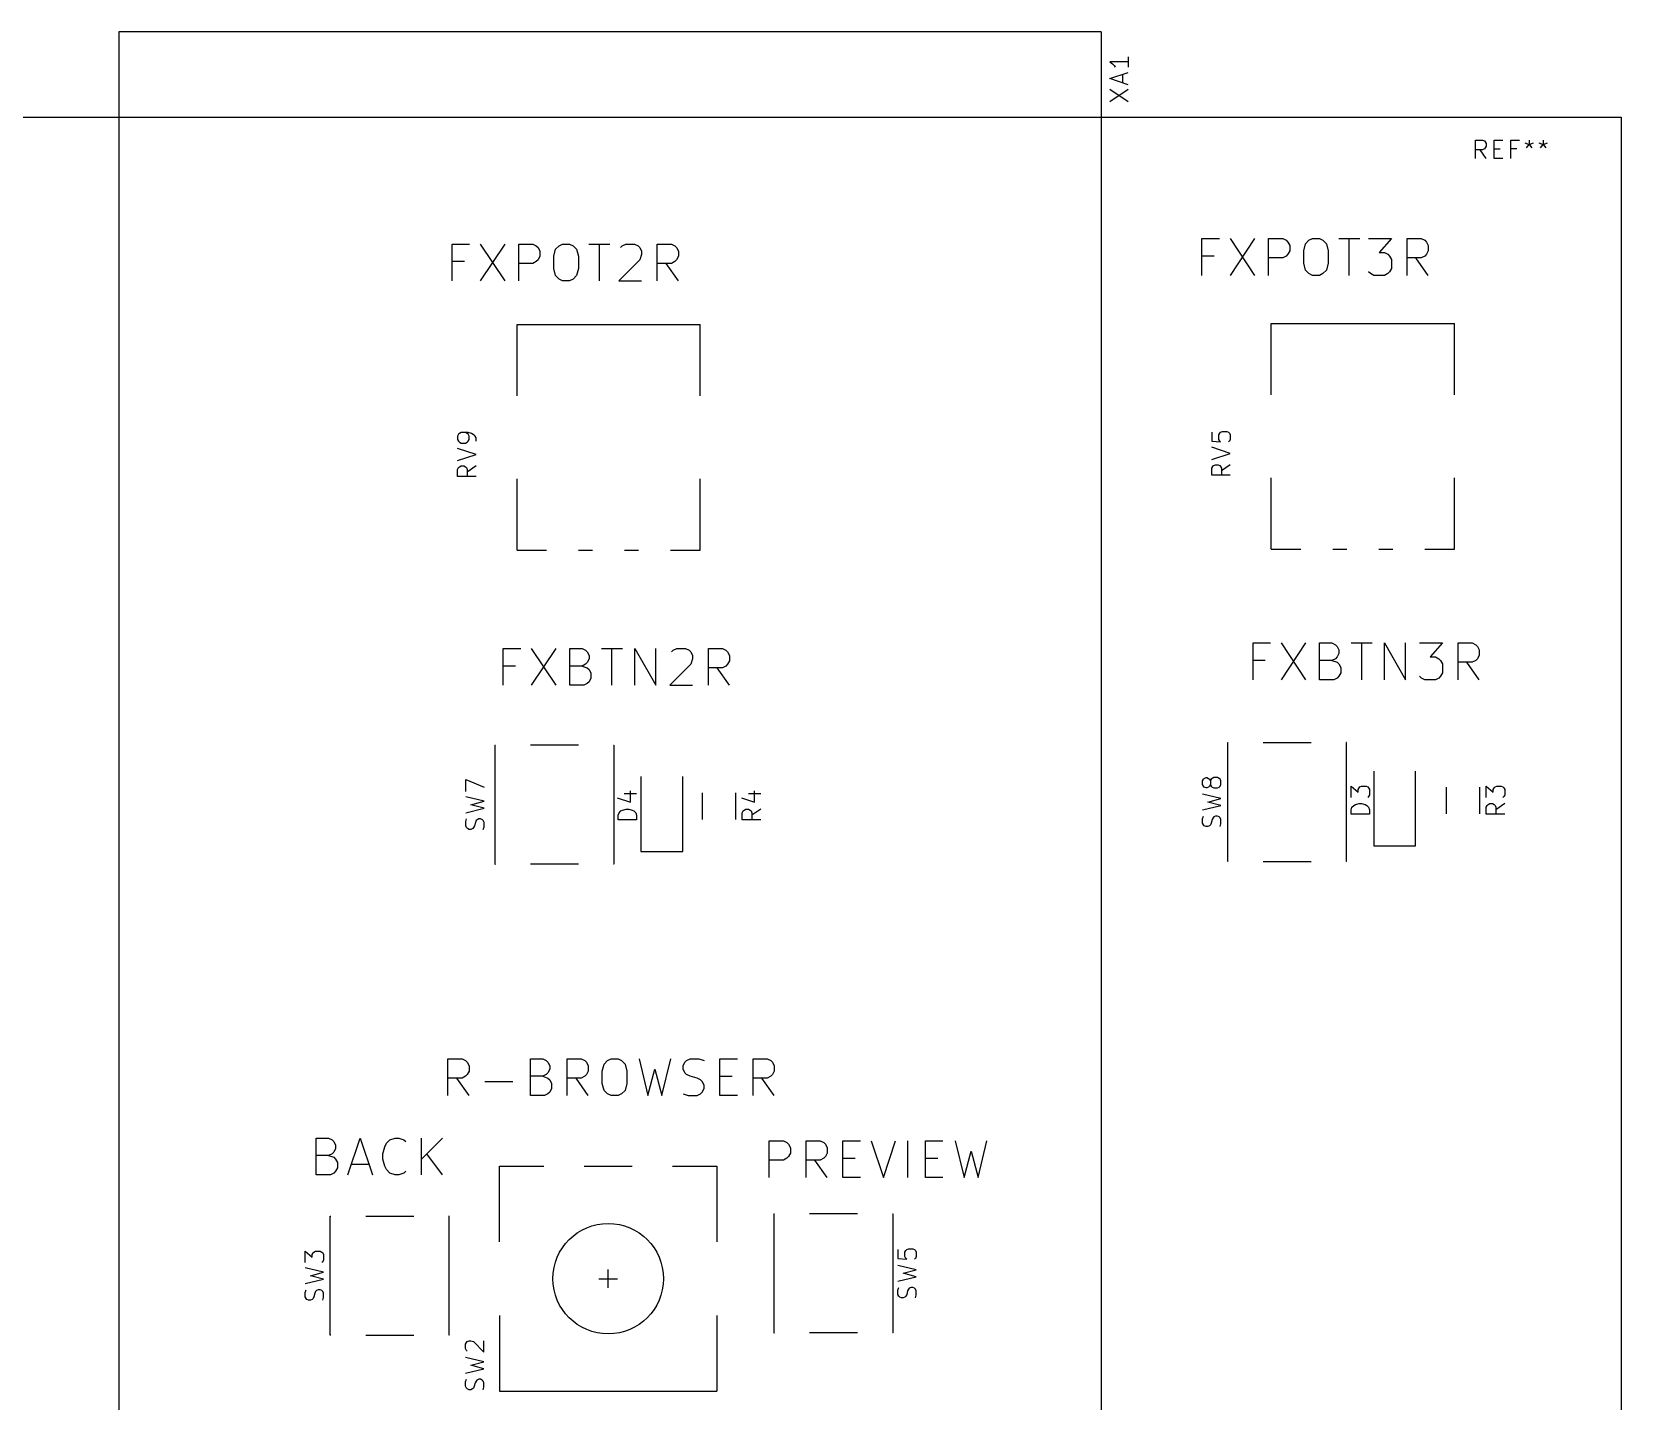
# Model space of a CAD drawing. Extents: x 119 to 479, y -311 to -46.
# Drawn here: x 392.7 to 479, y -120.7 to -46.4 of the extents above; entities that cross this region are included whole.
import ezdxf

# ---------------------------------------------------------------- set-up
doc = ezdxf.new("R2010")
doc.units = 0
doc.layers.add('BLACK', color=7, linetype='CONTINUOUS')

msp = doc.modelspace()

# ---------------------------------------------------------------- linework, layer by layer
at = {"layer": 'BLACK', "linetype": 'CONTINUOUS'}
for p, q in [((450.757, -46.375), (397.417, -46.375)), ((397.417, -46.375), (397.417, -145.435)), ((450.757, -46.375), (450.757, -143.911)), ((452.226, -48.0102), (451.226, -48.0102)), ((451.226, -48.0102), (451.369, -48.1055)), ((451.369, -48.1055), (451.464, -48.2007)), ((451.464, -48.2007), (451.512, -48.296)), ((452.226, -47.7245), (452.226, -48.296)), ((451.226, -48.915), (452.226, -48.5817)), ((452.226, -49.2483), (451.226, -48.915)), ((451.94, -49.1531), (451.94, -48.6769)), ((451.226, -50.1531), (452.226, -49.4864)), ((451.226, -49.4864), (452.226, -50.1531)), ((119, -51), (479, -51)), ((479, -51), (479, -311)), ((471.095, -53.2524), (471.095, -52.2524)), ((471.095, -52.2524), (471.476, -52.2524)), ((471.476, -52.2524), (471.571, -52.3)), ((471.571, -52.3), (471.619, -52.3476)), ((471.619, -52.3476), (471.667, -52.4429)), ((471.667, -52.5857), (471.619, -52.681)), ((471.667, -52.4429), (471.667, -52.5857)), ((472.095, -53.2524), (472.095, -52.2524)), ((472.095, -52.2524), (472.571, -52.2524)), ((473, -53.2524), (473, -52.2524)), ((473, -52.2524), (473.476, -52.2524)), ((473.762, -52.3952), (474, -52.4905)), ((473.857, -52.681), (474, -52.4905)), ((474, -52.2524), (474, -52.4905)), ((474, -52.4905), (474.238, -52.3952)), ((474, -52.4905), (474.143, -52.681)), ((474.524, -52.3952), (474.762, -52.4905)), ((474.619, -52.681), (474.762, -52.4905)), ((474.762, -52.2524), (474.762, -52.4905)), ((474.762, -52.4905), (475, -52.3952)), ((474.762, -52.4905), (474.905, -52.681)), ((471.476, -52.7762), (471.095, -52.7762)), ((471.667, -53.2524), (471.333, -52.7762)), ((471.571, -52.7286), (471.476, -52.7762)), ((471.619, -52.681), (471.571, -52.7286)), ((472.095, -52.7286), (472.429, -52.7286)), ((472.571, -53.2524), (472.095, -53.2524)), ((473.333, -52.7286), (473, -52.7286)), ((456.235, -59.5948), (456.235, -57.5948)), ((456.235, -57.5948), (457.187, -57.5948)), ((457.759, -57.5948), (459.092, -59.5948)), ((459.092, -57.5948), (457.759, -59.5948)), ((459.854, -59.5948), (459.854, -57.5948)), ((459.854, -57.5948), (460.616, -57.5948)), ((460.616, -57.5948), (460.806, -57.69)), ((460.806, -57.69), (460.901, -57.7852)), ((460.901, -57.7852), (460.997, -57.9757)), ((461.854, -57.8805), (462.044, -57.69)), ((462.044, -57.69), (462.235, -57.5948)), ((462.235, -57.5948), (462.616, -57.5948)), ((462.616, -57.5948), (462.806, -57.69)), ((462.806, -57.69), (462.997, -57.8805)), ((463.663, -57.5948), (464.806, -57.5948)), ((464.235, -59.5948), (464.235, -57.5948)), ((465.282, -57.5948), (466.52, -57.5948)), ((466.52, -57.5948), (465.854, -58.3567)), ((467.378, -59.5948), (467.378, -57.5948)), ((467.378, -57.5948), (468.14, -57.5948)), ((468.14, -57.5948), (468.33, -57.69)), ((468.33, -57.69), (468.425, -57.7852)), ((468.425, -57.7852), (468.52, -57.9757)), ((415.515, -59.8948), (415.515, -57.8948)), ((415.515, -57.8948), (416.467, -57.8948)), ((417.039, -57.8948), (418.372, -59.8948)), ((418.372, -57.8948), (417.039, -59.8948)), ((419.134, -59.8948), (419.134, -57.8948)), ((419.134, -57.8948), (419.896, -57.8948)), ((419.896, -57.8948), (420.086, -57.99)), ((420.086, -57.99), (420.181, -58.0852)), ((420.181, -58.0852), (420.277, -58.2757)), ((420.277, -58.5614), (420.181, -58.7519)), ((420.277, -58.2757), (420.277, -58.5614)), ((421.039, -58.5614), (421.134, -58.1805)), ((421.039, -59.2281), (421.039, -58.5614)), ((421.134, -58.1805), (421.324, -57.99)), ((421.324, -57.99), (421.515, -57.8948)), ((421.515, -57.8948), (421.896, -57.8948)), ((421.896, -57.8948), (422.086, -57.99)), ((422.086, -57.99), (422.277, -58.1805)), ((422.277, -58.1805), (422.372, -58.5614)), ((422.372, -58.5614), (422.372, -59.2281)), ((422.943, -57.8948), (424.086, -57.8948)), ((423.515, -59.8948), (423.515, -57.8948)), ((424.658, -58.0852), (424.753, -57.99)), ((424.753, -57.99), (424.943, -57.8948)), ((424.943, -57.8948), (425.42, -57.8948)), ((425.42, -57.8948), (425.61, -57.99)), ((425.61, -57.99), (425.705, -58.0852)), ((425.705, -58.0852), (425.8, -58.2757)), ((425.8, -58.4662), (425.705, -58.7519)), ((425.8, -58.2757), (425.8, -58.4662)), ((426.658, -59.8948), (426.658, -57.8948)), ((426.658, -57.8948), (427.42, -57.8948)), ((427.42, -57.8948), (427.61, -57.99)), ((427.61, -57.99), (427.705, -58.0852)), ((427.705, -58.0852), (427.8, -58.2757)), ((427.8, -58.5614), (427.705, -58.7519)), ((427.8, -58.2757), (427.8, -58.5614)), ((456.901, -58.5471), (456.235, -58.5471)), ((460.616, -58.6424), (459.854, -58.6424)), ((460.806, -58.5471), (460.616, -58.6424)), ((460.901, -58.4519), (460.806, -58.5471)), ((460.997, -58.2614), (460.901, -58.4519)), ((460.997, -57.9757), (460.997, -58.2614)), ((461.759, -58.2614), (461.854, -57.8805)), ((461.759, -58.9281), (461.759, -58.2614)), ((462.997, -57.8805), (463.092, -58.2614)), ((463.092, -58.2614), (463.092, -58.9281)), ((465.854, -58.3567), (466.14, -58.3567)), ((466.14, -58.3567), (466.33, -58.4519)), ((466.33, -58.4519), (466.425, -58.5471)), ((466.425, -58.5471), (466.52, -58.7376)), ((468.14, -58.6424), (467.378, -58.6424)), ((468.52, -59.5948), (467.854, -58.6424)), ((468.33, -58.5471), (468.14, -58.6424)), ((468.425, -58.4519), (468.33, -58.5471)), ((468.52, -58.2614), (468.425, -58.4519)), ((468.52, -57.9757), (468.52, -58.2614)), ((416.181, -58.8471), (415.515, -58.8471)), ((419.896, -58.9424), (419.134, -58.9424)), ((420.086, -58.8471), (419.896, -58.9424)), ((420.181, -58.7519), (420.086, -58.8471)), ((421.134, -59.609), (421.039, -59.2281)), ((422.372, -59.2281), (422.277, -59.609)), ((425.705, -58.7519), (424.562, -59.8948)), ((427.42, -58.9424), (426.658, -58.9424)), ((427.8, -59.8948), (427.134, -58.9424)), ((427.61, -58.8471), (427.42, -58.9424)), ((427.705, -58.7519), (427.61, -58.8471)), ((461.854, -59.309), (461.759, -58.9281)), ((462.044, -59.4995), (461.854, -59.309)), ((462.235, -59.5948), (462.044, -59.4995)), ((462.806, -59.4995), (462.616, -59.5948)), ((462.997, -59.309), (462.806, -59.4995)), ((463.092, -58.9281), (462.997, -59.309)), ((465.378, -59.4995), (465.282, -59.4043)), ((465.568, -59.5948), (465.378, -59.4995)), ((466.33, -59.4995), (466.14, -59.5948)), ((466.425, -59.4043), (466.33, -59.4995)), ((466.52, -59.2138), (466.425, -59.4043)), ((466.52, -58.7376), (466.52, -59.2138)), ((421.324, -59.7995), (421.134, -59.609)), ((421.515, -59.8948), (421.324, -59.7995)), ((421.896, -59.8948), (421.515, -59.8948)), ((422.086, -59.7995), (421.896, -59.8948)), ((422.277, -59.609), (422.086, -59.7995)), ((424.562, -59.8948), (425.8, -59.8948)), ((462.616, -59.5948), (462.235, -59.5948)), ((466.14, -59.5948), (465.568, -59.5948)), ((419.04, -66.135), (419.04, -62.27)), ((419.04, -62.27), (428.98, -62.27)), ((428.98, -66.135), (428.98, -62.27)), ((460, -62.21), (469.94, -62.21)), ((460, -66.075), (460, -62.21)), ((469.94, -66.075), (469.94, -62.21)), ((415.908, -68.1733), (415.86, -68.221)), ((416.003, -68.1257), (415.908, -68.1733)), ((416.384, -68.1257), (416.003, -68.1257)), ((416.336, -68.1733), (416.241, -68.1257)), ((416.384, -68.221), (416.336, -68.1733)), ((416.574, -68.1733), (416.384, -68.1257)), ((416.717, -68.2686), (416.574, -68.1733)), ((456.772, -68.1133), (456.772, -68.5895)), ((457.153, -68.2562), (457.201, -68.161)), ((457.201, -68.161), (457.249, -68.1133)), ((457.249, -68.1133), (457.344, -68.0657)), ((457.344, -68.0657), (457.582, -68.0657)), ((457.582, -68.0657), (457.677, -68.1133)), ((457.677, -68.1133), (457.725, -68.161)), ((457.725, -68.161), (457.772, -68.2562)), ((415.86, -68.221), (415.812, -68.3162)), ((415.812, -68.3162), (415.812, -68.5067)), ((415.812, -68.5067), (415.86, -68.6019)), ((416.812, -69.3162), (415.812, -68.9829)), ((415.86, -68.6019), (415.908, -68.6495)), ((415.908, -68.6495), (416.003, -68.6971)), ((416.003, -68.6971), (416.241, -68.6971)), ((416.241, -68.6971), (416.336, -68.6495)), ((416.336, -68.6495), (416.384, -68.6019)), ((416.431, -68.3162), (416.384, -68.221)), ((416.384, -68.6019), (416.431, -68.5067)), ((416.431, -68.5067), (416.431, -68.3162)), ((416.765, -68.3162), (416.717, -68.2686)), ((416.812, -68.4114), (416.765, -68.3162)), ((416.812, -68.6019), (416.812, -68.4114)), ((456.772, -68.5895), (457.249, -68.6371)), ((457.772, -69.2562), (456.772, -68.9229)), ((457.153, -68.4943), (457.153, -68.2562)), ((457.201, -68.5895), (457.153, -68.4943)), ((457.249, -68.6371), (457.201, -68.5895)), ((457.725, -68.5895), (457.677, -68.6371)), ((457.772, -68.4943), (457.725, -68.5895)), ((457.772, -68.2562), (457.772, -68.4943)), ((415.812, -69.6495), (416.812, -69.3162)), ((456.772, -69.5895), (457.772, -69.2562)), ((456.868, -69.9229), (456.963, -69.8752)), ((456.963, -69.8752), (457.106, -69.8752)), ((457.106, -69.8752), (457.201, -69.9229)), ((457.772, -69.8752), (457.296, -70.2086)), ((415.812, -70.1257), (415.86, -70.0305)), ((415.812, -70.5067), (415.812, -70.1257)), ((416.812, -70.5067), (415.812, -70.5067)), ((415.86, -70.0305), (415.908, -69.9829)), ((415.908, -69.9829), (416.003, -69.9352)), ((416.003, -69.9352), (416.146, -69.9352)), ((416.146, -69.9352), (416.241, -69.9829)), ((416.241, -69.9829), (416.289, -70.0305)), ((416.289, -70.0305), (416.336, -70.1257)), ((416.812, -69.9352), (416.336, -70.2686)), ((416.336, -70.1257), (416.336, -70.5067)), ((419.04, -74.51), (419.04, -70.645)), ((428.98, -74.51), (428.98, -70.645)), ((456.772, -70.0657), (456.82, -69.9705)), ((456.772, -70.4467), (456.772, -70.0657)), ((457.772, -70.4467), (456.772, -70.4467)), ((456.82, -69.9705), (456.868, -69.9229)), ((457.201, -69.9229), (457.249, -69.9705)), ((457.249, -69.9705), (457.296, -70.0657)), ((457.296, -70.0657), (457.296, -70.4467)), ((460, -74.45), (460, -70.585)), ((469.94, -74.45), (469.94, -70.585)), ((419.04, -74.51), (420.639, -74.51)), ((422.381, -74.51), (423.14, -74.51)), ((424.881, -74.51), (425.64, -74.51)), ((427.38, -74.51), (428.98, -74.51)), ((460, -74.45), (461.599, -74.45)), ((463.341, -74.45), (464.1, -74.45)), ((465.841, -74.45), (466.6, -74.45)), ((468.34, -74.45), (469.94, -74.45)), ((418.285, -81.8448), (418.285, -79.8448)), ((418.285, -79.8448), (419.237, -79.8448)), ((419.809, -79.8448), (421.142, -81.8448)), ((421.142, -79.8448), (419.809, -81.8448)), ((421.904, -81.8448), (421.904, -79.8448)), ((421.904, -79.8448), (422.57, -79.8448)), ((422.57, -79.8448), (422.761, -79.94)), ((422.761, -79.94), (422.856, -80.0352)), ((422.856, -80.0352), (422.951, -80.2257)), ((422.951, -80.2257), (422.951, -80.4162)), ((423.618, -79.8448), (424.761, -79.8448)), ((424.19, -81.8448), (424.19, -79.8448)), ((425.428, -81.8448), (425.428, -79.8448)), ((425.428, -79.8448), (426.57, -81.8448)), ((426.57, -81.8448), (426.57, -79.8448)), ((427.428, -80.0352), (427.523, -79.94)), ((427.523, -79.94), (427.713, -79.8448)), ((427.713, -79.8448), (428.19, -79.8448)), ((428.19, -79.8448), (428.38, -79.94)), ((428.38, -79.94), (428.475, -80.0352)), ((428.475, -80.0352), (428.57, -80.2257)), ((428.57, -80.2257), (428.57, -80.4162)), ((429.428, -81.8448), (429.428, -79.8448)), ((429.428, -79.8448), (430.19, -79.8448)), ((430.19, -79.8448), (430.38, -79.94)), ((430.38, -79.94), (430.475, -80.0352)), ((430.475, -80.0352), (430.57, -80.2257)), ((430.57, -80.2257), (430.57, -80.5114)), ((459.005, -81.5448), (459.005, -79.5448)), ((459.005, -79.5448), (459.957, -79.5448)), ((460.529, -79.5448), (461.862, -81.5448)), ((461.862, -79.5448), (460.529, -81.5448)), ((462.624, -81.5448), (462.624, -79.5448)), ((462.624, -79.5448), (463.29, -79.5448)), ((463.29, -79.5448), (463.481, -79.64)), ((463.481, -79.64), (463.576, -79.7352)), ((463.576, -79.7352), (463.671, -79.9257)), ((463.671, -80.1162), (463.576, -80.3067)), ((463.671, -79.9257), (463.671, -80.1162)), ((464.338, -79.5448), (465.481, -79.5448)), ((464.91, -81.5448), (464.91, -79.5448)), ((466.148, -81.5448), (466.148, -79.5448)), ((466.148, -79.5448), (467.29, -81.5448)), ((467.29, -81.5448), (467.29, -79.5448)), ((468.052, -79.5448), (469.29, -79.5448)), ((469.29, -79.5448), (468.624, -80.3067)), ((470.148, -81.5448), (470.148, -79.5448)), ((470.148, -79.5448), (470.91, -79.5448)), ((470.91, -79.5448), (471.1, -79.64)), ((471.1, -79.64), (471.195, -79.7352)), ((471.195, -79.7352), (471.29, -79.9257)), ((471.29, -80.2114), (471.195, -80.4019)), ((471.29, -79.9257), (471.29, -80.2114)), ((418.951, -80.7971), (418.285, -80.7971)), ((422.57, -80.7971), (421.904, -80.7971)), ((422.761, -80.7019), (422.57, -80.7971)), ((422.57, -80.7971), (422.856, -80.8924)), ((422.856, -80.6067), (422.761, -80.7019)), ((422.951, -80.4162), (422.856, -80.6067)), ((422.856, -80.8924), (422.951, -80.9876)), ((422.951, -80.9876), (423.047, -81.1781)), ((428.475, -80.7019), (427.332, -81.8448)), ((428.57, -80.4162), (428.475, -80.7019)), ((430.19, -80.8924), (429.428, -80.8924)), ((430.57, -81.8448), (429.904, -80.8924)), ((430.38, -80.7971), (430.19, -80.8924)), ((430.475, -80.7019), (430.38, -80.7971)), ((430.57, -80.5114), (430.475, -80.7019)), ((459.671, -80.4971), (459.005, -80.4971)), ((463.29, -80.4971), (462.624, -80.4971)), ((463.481, -80.4019), (463.29, -80.4971)), ((463.29, -80.4971), (463.576, -80.5924)), ((463.576, -80.3067), (463.481, -80.4019)), ((463.576, -80.5924), (463.671, -80.6876)), ((463.671, -80.6876), (463.767, -80.8781)), ((463.767, -80.8781), (463.767, -81.1638)), ((468.624, -80.3067), (468.91, -80.3067)), ((468.91, -80.3067), (469.1, -80.4019)), ((469.1, -80.4019), (469.195, -80.4971)), ((469.195, -80.4971), (469.29, -80.6876)), ((469.29, -80.6876), (469.29, -81.1638)), ((470.91, -80.5924), (470.148, -80.5924)), ((471.29, -81.5448), (470.624, -80.5924)), ((471.1, -80.4971), (470.91, -80.5924)), ((471.195, -80.4019), (471.1, -80.4971)), ((422.666, -81.8448), (421.904, -81.8448)), ((422.856, -81.7495), (422.666, -81.8448)), ((422.951, -81.6543), (422.856, -81.7495)), ((423.047, -81.4638), (422.951, -81.6543)), ((423.047, -81.1781), (423.047, -81.4638)), ((427.332, -81.8448), (428.57, -81.8448)), ((463.386, -81.5448), (462.624, -81.5448)), ((463.576, -81.4495), (463.386, -81.5448)), ((463.671, -81.3543), (463.576, -81.4495)), ((463.767, -81.1638), (463.671, -81.3543)), ((468.148, -81.4495), (468.052, -81.3543)), ((468.338, -81.5448), (468.148, -81.4495)), ((468.91, -81.5448), (468.338, -81.5448)), ((469.1, -81.4495), (468.91, -81.5448)), ((469.195, -81.3543), (469.1, -81.4495)), ((469.29, -81.1638), (469.195, -81.3543)), ((417.84, -85.1), (417.84, -91.56)), ((417.84, -85.1), (417.87, -85.1)), ((422.37, -85.1), (419.77, -85.1)), ((424.27, -85.1), (424.3, -85.1)), ((424.3, -85.1), (424.3, -91.56)), ((457.63, -84.95), (457.66, -84.95)), ((457.63, -91.41), (457.63, -84.95)), ((459.56, -84.95), (462.16, -84.95)), ((464.09, -84.95), (464.06, -84.95)), ((464.09, -91.41), (464.09, -84.95)), ((416.252, -87.6157), (416.252, -86.949)), ((416.252, -86.949), (417.252, -87.3776)), ((425.765, -86.8), (425.765, -90.86)), ((428.035, -90.86), (428.035, -86.8)), ((456.262, -87.0371), (456.31, -86.9419)), ((456.262, -87.2276), (456.262, -87.0371)), ((456.31, -86.9419), (456.358, -86.8943)), ((456.358, -86.8943), (456.453, -86.8467)), ((456.453, -86.8467), (456.5, -86.8467)), ((456.5, -86.8467), (456.596, -86.8943)), ((456.596, -86.8943), (456.643, -86.9419)), ((456.643, -86.9419), (456.691, -87.0371)), ((456.739, -86.9419), (456.691, -87.0371)), ((456.691, -87.0371), (456.691, -87.2276)), ((456.786, -86.8943), (456.739, -86.9419)), ((456.881, -86.8467), (456.786, -86.8943)), ((457.072, -86.8467), (456.881, -86.8467)), ((457.167, -86.8943), (457.072, -86.8467)), ((457.215, -86.9419), (457.167, -86.8943)), ((457.262, -87.0371), (457.215, -86.9419)), ((457.262, -87.2276), (457.262, -87.0371)), ((465.565, -86.5), (465.565, -90.56)), ((467.835, -90.56), (467.835, -86.5)), ((417.252, -88.1395), (416.252, -87.9014)), ((424.485, -87.9476), (425.199, -88.1857)), ((424.866, -87.7095), (425.532, -87.7095)), ((425.199, -88.1857), (425.199, -87.5667)), ((429.09, -87.6729), (429.09, -89.1271)), ((430.91, -87.6729), (430.91, -89.1271)), ((431.225, -87.9476), (431.939, -88.1857)), ((431.606, -87.7095), (432.272, -87.7095)), ((431.939, -88.1857), (431.939, -87.5667)), ((456.31, -87.3229), (456.262, -87.2276)), ((457.262, -87.9895), (456.262, -87.7514)), ((456.358, -87.3705), (456.31, -87.3229)), ((456.453, -87.4181), (456.358, -87.3705)), ((456.5, -87.4181), (456.453, -87.4181)), ((456.596, -87.3705), (456.5, -87.4181)), ((456.548, -88.18), (457.262, -87.9895)), ((456.643, -87.3229), (456.596, -87.3705)), ((456.691, -87.2276), (456.643, -87.3229)), ((456.691, -87.2276), (456.739, -87.3229)), ((456.739, -87.3229), (456.786, -87.3705)), ((456.786, -87.3705), (456.881, -87.4181)), ((456.881, -87.4181), (457.072, -87.4181)), ((457.072, -87.4181), (457.167, -87.3705)), ((457.167, -87.3705), (457.215, -87.3229)), ((457.215, -87.3229), (457.262, -87.2276)), ((464.332, -87.9333), (464.332, -87.3143)), ((464.332, -87.3143), (464.713, -87.6476)), ((464.713, -87.5048), (464.761, -87.4095)), ((464.713, -87.6476), (464.713, -87.5048)), ((464.761, -87.4095), (464.809, -87.3619)), ((464.809, -87.3619), (464.904, -87.3143)), ((464.904, -87.3143), (465.142, -87.3143)), ((465.142, -87.3143), (465.237, -87.3619)), ((465.237, -87.3619), (465.285, -87.4095)), ((465.285, -87.8857), (465.237, -87.9333)), ((465.285, -87.4095), (465.332, -87.5048)), ((465.332, -87.7905), (465.285, -87.8857)), ((465.332, -87.5048), (465.332, -87.7905)), ((469.49, -87.3729), (469.49, -88.8271)), ((471.31, -87.3729), (471.31, -88.8271)), ((471.672, -87.9333), (471.672, -87.3143)), ((471.672, -87.3143), (472.053, -87.6476)), ((472.053, -87.5048), (472.101, -87.4095)), ((472.053, -87.6476), (472.053, -87.5048)), ((472.101, -87.4095), (472.149, -87.3619)), ((472.149, -87.3619), (472.244, -87.3143)), ((472.244, -87.3143), (472.482, -87.3143)), ((472.482, -87.3143), (472.577, -87.3619)), ((472.577, -87.3619), (472.625, -87.4095)), ((472.625, -87.8857), (472.577, -87.9333)), ((472.625, -87.4095), (472.672, -87.5048)), ((472.672, -87.7905), (472.625, -87.8857)), ((472.672, -87.5048), (472.672, -87.7905)), ((416.252, -88.7586), (417.252, -88.5205)), ((416.538, -88.33), (417.252, -88.1395)), ((417.252, -88.5205), (416.538, -88.33)), ((424.532, -88.9), (424.58, -88.7571)), ((424.532, -89.1381), (424.532, -88.9)), ((424.58, -88.7571), (424.675, -88.6619)), ((424.675, -88.6619), (424.77, -88.6143)), ((424.77, -88.6143), (424.961, -88.5667)), ((424.961, -88.5667), (425.104, -88.5667)), ((425.104, -88.5667), (425.294, -88.6143)), ((425.294, -88.6143), (425.39, -88.6619)), ((425.39, -88.6619), (425.485, -88.7571)), ((425.485, -88.7571), (425.532, -88.9)), ((425.532, -88.9), (425.532, -89.1381)), ((431.272, -88.7571), (431.32, -88.6619)), ((431.272, -89.1381), (431.272, -88.7571)), ((431.32, -88.6619), (431.368, -88.6143)), ((431.368, -88.6143), (431.463, -88.5667)), ((431.463, -88.5667), (431.606, -88.5667)), ((431.606, -88.5667), (431.701, -88.6143)), ((431.701, -88.6143), (431.749, -88.6619)), ((431.749, -88.6619), (431.796, -88.7571)), ((432.272, -88.5667), (431.796, -88.9)), ((431.796, -88.7571), (431.796, -89.1381)), ((456.262, -88.6086), (457.262, -88.3705)), ((457.262, -88.3705), (456.548, -88.18)), ((464.332, -88.6), (464.38, -88.4571)), ((464.332, -88.8381), (464.332, -88.6)), ((465.332, -88.8381), (464.332, -88.8381)), ((464.38, -88.4571), (464.475, -88.3619)), ((464.475, -88.3619), (464.57, -88.3143)), ((464.57, -88.3143), (464.761, -88.2667)), ((464.761, -88.2667), (464.904, -88.2667)), ((464.904, -88.2667), (465.094, -88.3143)), ((465.094, -88.3143), (465.19, -88.3619)), ((465.19, -88.3619), (465.285, -88.4571)), ((465.285, -88.4571), (465.332, -88.6)), ((465.332, -88.6), (465.332, -88.8381)), ((471.672, -88.4571), (471.72, -88.3619)), ((471.672, -88.8381), (471.672, -88.4571)), ((472.672, -88.8381), (471.672, -88.8381)), ((471.72, -88.3619), (471.768, -88.3143)), ((471.768, -88.3143), (471.863, -88.2667)), ((471.863, -88.2667), (472.006, -88.2667)), ((472.006, -88.2667), (472.101, -88.3143)), ((472.101, -88.3143), (472.149, -88.3619)), ((472.149, -88.3619), (472.196, -88.4571)), ((472.672, -88.2667), (472.196, -88.6)), ((472.196, -88.4571), (472.196, -88.8381)), ((416.252, -89.2348), (416.3, -89.0919)), ((416.252, -89.4729), (416.252, -89.2348)), ((416.3, -89.5681), (416.252, -89.4729)), ((416.348, -89.6157), (416.3, -89.5681)), ((416.443, -89.6633), (416.348, -89.6157)), ((416.538, -89.6633), (416.443, -89.6633)), ((416.633, -89.6157), (416.538, -89.6633)), ((416.681, -89.5681), (416.633, -89.6157)), ((416.729, -89.4729), (416.681, -89.5681)), ((416.776, -89.2824), (416.729, -89.4729)), ((416.824, -89.1871), (416.776, -89.2824)), ((416.871, -89.1395), (416.824, -89.1871)), ((416.967, -89.0919), (416.871, -89.1395)), ((417.062, -89.0919), (416.967, -89.0919)), ((417.157, -89.1395), (417.062, -89.0919)), ((417.205, -89.1871), (417.157, -89.1395)), ((417.252, -89.2824), (417.205, -89.1871)), ((417.205, -89.6633), (417.252, -89.5205)), ((417.252, -89.5205), (417.252, -89.2824)), ((425.532, -89.1381), (424.532, -89.1381)), ((432.272, -89.1381), (431.272, -89.1381)), ((456.262, -89.0848), (456.31, -88.9419)), ((456.262, -89.3229), (456.262, -89.0848)), ((456.31, -89.4181), (456.262, -89.3229)), ((456.358, -89.4657), (456.31, -89.4181)), ((456.453, -89.5133), (456.358, -89.4657)), ((456.548, -89.5133), (456.453, -89.5133)), ((456.643, -89.4657), (456.548, -89.5133)), ((456.691, -89.4181), (456.643, -89.4657)), ((456.739, -89.3229), (456.691, -89.4181)), ((456.786, -89.1324), (456.739, -89.3229)), ((456.834, -89.0371), (456.786, -89.1324)), ((456.881, -88.9895), (456.834, -89.0371)), ((456.977, -88.9419), (456.881, -88.9895)), ((457.072, -88.9419), (456.977, -88.9419)), ((457.167, -88.9895), (457.072, -88.9419)), ((457.215, -89.0371), (457.167, -88.9895)), ((457.262, -89.1324), (457.215, -89.0371)), ((457.215, -89.5133), (457.262, -89.3705)), ((457.262, -89.3705), (457.262, -89.1324)), ((465.565, -90.56), (467.835, -90.56)), ((425.765, -90.86), (428.035, -90.86)), ((457.66, -91.41), (457.63, -91.41)), ((459.56, -91.41), (462.16, -91.41)), ((464.09, -91.41), (464.06, -91.41)), ((417.84, -91.56), (417.87, -91.56)), ((422.37, -91.56), (419.77, -91.56)), ((424.3, -91.56), (424.27, -91.56)), ((415.29, -104.115), (415.29, -102.115)), ((415.29, -102.115), (416.052, -102.115)), ((416.052, -102.115), (416.243, -102.21)), ((416.243, -102.21), (416.338, -102.305)), ((416.338, -102.305), (416.433, -102.496)), ((416.433, -102.496), (416.433, -102.781)), ((419.767, -104.115), (419.767, -102.115)), ((419.767, -102.115), (420.433, -102.115)), ((420.433, -102.115), (420.624, -102.21)), ((420.624, -102.21), (420.719, -102.305)), ((420.719, -102.305), (420.814, -102.496)), ((420.814, -102.686), (420.719, -102.877)), ((420.814, -102.496), (420.814, -102.686)), ((421.767, -104.115), (421.767, -102.115)), ((421.767, -102.115), (422.529, -102.115)), ((422.529, -102.115), (422.719, -102.21)), ((422.719, -102.21), (422.814, -102.305)), ((422.814, -102.305), (422.91, -102.496)), ((422.91, -102.496), (422.91, -102.781)), ((423.671, -102.781), (423.767, -102.4)), ((423.767, -102.4), (423.957, -102.21)), ((423.957, -102.21), (424.148, -102.115)), ((424.148, -102.115), (424.529, -102.115)), ((424.529, -102.115), (424.719, -102.21)), ((424.719, -102.21), (424.91, -102.4)), ((424.91, -102.4), (425.005, -102.781)), ((425.671, -102.115), (426.148, -104.115)), ((426.148, -104.115), (426.529, -102.686)), ((426.529, -102.686), (426.91, -104.115)), ((426.91, -104.115), (427.386, -102.115)), ((428.052, -102.496), (428.148, -102.305)), ((428.052, -102.686), (428.052, -102.496)), ((428.148, -102.877), (428.052, -102.686)), ((428.148, -102.305), (428.243, -102.21)), ((428.243, -102.21), (428.433, -102.115)), ((428.433, -102.115), (428.91, -102.115)), ((428.91, -102.115), (429.195, -102.21)), ((430.052, -104.115), (430.052, -102.115)), ((430.052, -102.115), (431.005, -102.115)), ((431.862, -104.115), (431.862, -102.115)), ((431.862, -102.115), (432.624, -102.115)), ((432.624, -102.115), (432.814, -102.21)), ((432.814, -102.21), (432.91, -102.305)), ((432.91, -102.305), (433.005, -102.496)), ((433.005, -102.496), (433.005, -102.781)), ((416.052, -103.162), (415.29, -103.162)), ((416.433, -104.115), (415.767, -103.162)), ((416.243, -103.067), (416.052, -103.162)), ((416.338, -102.972), (416.243, -103.067)), ((416.433, -102.781), (416.338, -102.972)), ((417.29, -103.353), (418.814, -103.353)), ((420.433, -103.067), (419.767, -103.067)), ((420.624, -102.972), (420.433, -103.067)), ((420.433, -103.067), (420.719, -103.162)), ((420.719, -102.877), (420.624, -102.972)), ((420.719, -103.162), (420.814, -103.258)), ((420.814, -103.258), (420.91, -103.448)), ((420.91, -103.448), (420.91, -103.734)), ((422.529, -103.162), (421.767, -103.162)), ((422.91, -104.115), (422.243, -103.162)), ((422.719, -103.067), (422.529, -103.162)), ((422.814, -102.972), (422.719, -103.067)), ((422.91, -102.781), (422.814, -102.972)), ((423.671, -103.448), (423.671, -102.781)), ((423.767, -103.829), (423.671, -103.448)), ((425.005, -103.448), (424.91, -103.829)), ((425.005, -102.781), (425.005, -103.448)), ((428.243, -102.972), (428.148, -102.877)), ((428.433, -103.067), (428.243, -102.972)), ((428.814, -103.162), (428.433, -103.067)), ((429.005, -103.258), (428.814, -103.162)), ((429.1, -103.353), (429.005, -103.258)), ((429.195, -103.543), (429.1, -103.353)), ((429.195, -103.734), (429.195, -103.543)), ((430.052, -103.067), (430.719, -103.067)), ((432.624, -103.162), (431.862, -103.162)), ((433.005, -104.115), (432.338, -103.162)), ((432.814, -103.067), (432.624, -103.162)), ((432.91, -102.972), (432.814, -103.067)), ((433.005, -102.781), (432.91, -102.972)), ((420.529, -104.115), (419.767, -104.115)), ((420.719, -104.02), (420.529, -104.115)), ((420.814, -103.924), (420.719, -104.02)), ((420.91, -103.734), (420.814, -103.924)), ((423.957, -104.02), (423.767, -103.829)), ((424.148, -104.115), (423.957, -104.02)), ((424.529, -104.115), (424.148, -104.115)), ((424.719, -104.02), (424.529, -104.115)), ((424.91, -103.829), (424.719, -104.02)), ((428.052, -104.02), (428.338, -104.115)), ((428.338, -104.115), (428.814, -104.115)), ((428.814, -104.115), (429.005, -104.02)), ((429.005, -104.02), (429.1, -103.924)), ((429.1, -103.924), (429.195, -103.734)), ((431.005, -104.115), (430.052, -104.115)), ((408.139, -108.415), (408.139, -106.415)), ((408.139, -106.415), (408.806, -106.415)), ((408.806, -106.415), (408.996, -106.51)), ((408.996, -106.51), (409.091, -106.605)), ((409.091, -106.605), (409.187, -106.796)), ((409.187, -106.986), (409.091, -107.177)), ((409.187, -106.796), (409.187, -106.986)), ((409.853, -108.415), (410.52, -106.415)), ((410.52, -106.415), (411.187, -108.415)), ((411.758, -107.272), (411.853, -106.891)), ((411.853, -106.891), (411.949, -106.7)), ((411.949, -106.7), (412.139, -106.51)), ((412.139, -106.51), (412.425, -106.415)), ((412.425, -106.415), (412.615, -106.415)), ((412.615, -106.415), (412.901, -106.51)), ((412.901, -106.51), (412.996, -106.605)), ((413.853, -108.415), (413.853, -106.415)), ((414.996, -106.415), (413.853, -107.558)), ((432.74, -108.565), (432.74, -106.565)), ((432.74, -106.565), (433.502, -106.565)), ((433.502, -106.565), (433.693, -106.66)), ((433.693, -106.66), (433.788, -106.755)), ((433.788, -106.755), (433.883, -106.946)), ((433.883, -106.946), (433.883, -107.231)), ((434.74, -108.565), (434.74, -106.565)), ((434.74, -106.565), (435.502, -106.565)), ((435.502, -106.565), (435.693, -106.66)), ((435.693, -106.66), (435.788, -106.755)), ((435.788, -106.755), (435.883, -106.946)), ((435.883, -106.946), (435.883, -107.231)), ((436.74, -108.565), (436.74, -106.565)), ((436.74, -106.565), (437.693, -106.565)), ((438.264, -106.565), (438.931, -108.565)), ((438.931, -108.565), (439.598, -106.565)), ((440.264, -108.565), (440.264, -106.565)), ((441.217, -108.565), (441.217, -106.565)), ((441.217, -106.565), (442.169, -106.565)), ((442.836, -106.565), (443.312, -108.565)), ((444.074, -108.565), (444.55, -106.565)), ((408.806, -107.367), (408.139, -107.367)), ((408.996, -107.272), (408.806, -107.367)), ((408.806, -107.367), (409.091, -107.462)), ((409.091, -107.177), (408.996, -107.272)), ((409.091, -107.462), (409.187, -107.558)), ((409.187, -107.558), (409.282, -107.748)), ((409.282, -107.748), (409.282, -108.034)), ((410.044, -107.843), (410.996, -107.843)), ((411.758, -107.558), (411.758, -107.272)), ((411.853, -107.939), (411.758, -107.558)), ((414.996, -108.415), (414.139, -107.272)), ((433.502, -107.612), (432.74, -107.612)), ((433.693, -107.517), (433.502, -107.612)), ((433.788, -107.422), (433.693, -107.517)), ((433.883, -107.231), (433.788, -107.422)), ((435.502, -107.612), (434.74, -107.612)), ((435.883, -108.565), (435.217, -107.612)), ((435.693, -107.517), (435.502, -107.612)), ((435.788, -107.422), (435.693, -107.517)), ((435.883, -107.231), (435.788, -107.422)), ((436.74, -107.517), (437.407, -107.517)), ((441.217, -107.517), (441.883, -107.517)), ((443.312, -108.565), (443.693, -107.136)), ((443.693, -107.136), (444.074, -108.565)), ((408.901, -108.415), (408.139, -108.415)), ((409.091, -108.32), (408.901, -108.415)), ((409.187, -108.224), (409.091, -108.32)), ((409.282, -108.034), (409.187, -108.224)), ((411.949, -108.129), (411.853, -107.939)), ((412.139, -108.32), (411.949, -108.129)), ((412.425, -108.415), (412.139, -108.32)), ((412.615, -108.415), (412.425, -108.415)), ((412.901, -108.32), (412.615, -108.415)), ((412.996, -108.224), (412.901, -108.32)), ((418.09, -107.95), (420.49, -107.95)), ((418.09, -112.05), (418.09, -107.95)), ((422.69, -107.95), (425.29, -107.95)), ((427.49, -107.95), (429.89, -107.95)), ((429.89, -107.95), (429.89, -112.05)), ((437.693, -108.565), (436.74, -108.565)), ((442.169, -108.565), (441.217, -108.565)), ((408.9, -110.66), (408.93, -110.66)), ((408.9, -117.12), (408.9, -110.66)), ((410.83, -110.66), (413.43, -110.66)), ((415.36, -110.66), (415.33, -110.66)), ((415.36, -117.12), (415.36, -110.66)), ((432.99, -110.53), (433.02, -110.53)), ((432.99, -110.53), (432.99, -116.99)), ((437.52, -110.53), (434.92, -110.53)), ((439.42, -110.53), (439.45, -110.53)), ((439.45, -110.53), (439.45, -116.99)), ((407.532, -113.176), (407.532, -112.557)), ((407.532, -112.557), (407.913, -112.89)), ((407.913, -112.747), (407.961, -112.652)), ((407.913, -112.89), (407.913, -112.747)), ((407.961, -112.652), (408.009, -112.604)), ((408.009, -112.604), (408.104, -112.557)), ((408.104, -112.557), (408.342, -112.557)), ((408.342, -112.557), (408.437, -112.604)), ((408.437, -112.604), (408.485, -112.652)), ((408.485, -112.652), (408.532, -112.747)), ((408.532, -113.033), (408.485, -113.128)), ((408.532, -112.747), (408.532, -113.033)), ((439.722, -112.474), (439.722, -112.95)), ((439.722, -112.95), (440.199, -112.998)), ((440.103, -112.617), (440.151, -112.522)), ((440.103, -112.855), (440.103, -112.617)), ((440.151, -112.95), (440.103, -112.855)), ((440.151, -112.522), (440.199, -112.474)), ((440.199, -112.998), (440.151, -112.95)), ((440.199, -112.474), (440.294, -112.427)), ((440.294, -112.427), (440.532, -112.427)), ((440.532, -112.427), (440.627, -112.474)), ((440.627, -112.474), (440.675, -112.522)), ((440.675, -112.95), (440.627, -112.998)), ((440.675, -112.522), (440.722, -112.617)), ((440.722, -112.855), (440.675, -112.95)), ((440.722, -112.617), (440.722, -112.855)), ((408.532, -113.7), (407.532, -113.461)), ((407.818, -113.89), (408.532, -113.7)), ((408.532, -114.08), (407.818, -113.89)), ((408.485, -113.128), (408.437, -113.176)), ((423.99, -114.55), (423.99, -113.55)), ((440.722, -113.57), (439.722, -113.331)), ((440.008, -113.76), (440.722, -113.57)), ((440.722, -113.95), (440.008, -113.76)), ((407.532, -114.319), (408.532, -114.08)), ((407.532, -114.795), (407.58, -114.652)), ((408.104, -114.747), (408.056, -114.842)), ((408.151, -114.7), (408.104, -114.747)), ((408.247, -114.652), (408.151, -114.7)), ((408.342, -114.652), (408.247, -114.652)), ((408.437, -114.7), (408.342, -114.652)), ((408.485, -114.747), (408.437, -114.7)), ((408.532, -114.842), (408.485, -114.747)), ((423.49, -114.05), (424.49, -114.05)), ((439.722, -114.189), (440.722, -113.95)), ((439.722, -114.665), (439.77, -114.522)), ((439.722, -114.903), (439.722, -114.665)), ((440.246, -114.712), (440.199, -114.903)), ((440.294, -114.617), (440.246, -114.712)), ((440.341, -114.57), (440.294, -114.617)), ((440.437, -114.522), (440.341, -114.57)), ((440.532, -114.522), (440.437, -114.522)), ((440.627, -114.57), (440.532, -114.522)), ((440.675, -114.617), (440.627, -114.57)), ((440.722, -114.712), (440.675, -114.617)), ((440.722, -114.95), (440.722, -114.712)), ((407.532, -115.033), (407.532, -114.795)), ((407.58, -115.128), (407.532, -115.033)), ((407.628, -115.176), (407.58, -115.128)), ((407.723, -115.223), (407.628, -115.176)), ((407.818, -115.223), (407.723, -115.223)), ((407.913, -115.176), (407.818, -115.223)), ((407.961, -115.128), (407.913, -115.176)), ((408.009, -115.033), (407.961, -115.128)), ((408.056, -114.842), (408.009, -115.033)), ((408.485, -115.223), (408.532, -115.08)), ((408.532, -115.08), (408.532, -114.842)), ((439.77, -114.998), (439.722, -114.903)), ((439.818, -115.046), (439.77, -114.998)), ((439.913, -115.093), (439.818, -115.046)), ((440.008, -115.093), (439.913, -115.093)), ((440.103, -115.046), (440.008, -115.093)), ((440.151, -114.998), (440.103, -115.046)), ((440.199, -114.903), (440.151, -114.998)), ((440.675, -115.093), (440.722, -114.95)), ((418.09, -116.05), (418.09, -120.15)), ((429.89, -116.05), (429.89, -120.15)), ((408.93, -117.12), (408.9, -117.12)), ((410.83, -117.12), (413.43, -117.12)), ((415.36, -117.12), (415.33, -117.12)), ((432.99, -116.99), (433.02, -116.99)), ((437.52, -116.99), (434.92, -116.99)), ((439.45, -116.99), (439.42, -116.99)), ((416.242, -117.607), (416.29, -117.512)), ((416.242, -117.845), (416.242, -117.607)), ((416.29, -117.94), (416.242, -117.845)), ((416.29, -117.512), (416.338, -117.464)), ((416.338, -117.988), (416.29, -117.94)), ((416.338, -117.464), (416.433, -117.417)), ((416.433, -117.417), (416.528, -117.417)), ((416.528, -117.417), (416.671, -117.464)), ((416.671, -117.464), (417.242, -118.036)), ((417.242, -118.036), (417.242, -117.417)), ((417.242, -118.56), (416.242, -118.321)), ((416.242, -119.179), (417.242, -118.94)), ((416.528, -118.75), (417.242, -118.56)), ((417.242, -118.94), (416.528, -118.75)), ((416.242, -119.655), (416.29, -119.512)), ((416.242, -119.893), (416.242, -119.655)), ((416.29, -119.988), (416.242, -119.893)), ((416.719, -119.893), (416.671, -119.988)), ((416.766, -119.702), (416.719, -119.893)), ((416.814, -119.607), (416.766, -119.702)), ((416.861, -119.56), (416.814, -119.607)), ((416.957, -119.512), (416.861, -119.56)), ((417.052, -119.512), (416.957, -119.512)), ((417.147, -119.56), (417.052, -119.512)), ((417.195, -119.607), (417.147, -119.56)), ((417.242, -119.702), (417.195, -119.607)), ((417.195, -120.083), (417.242, -119.94)), ((417.242, -119.94), (417.242, -119.702)), ((416.338, -120.036), (416.29, -119.988)), ((416.433, -120.083), (416.338, -120.036)), ((416.528, -120.083), (416.433, -120.083)), ((416.623, -120.036), (416.528, -120.083)), ((416.671, -119.988), (416.623, -120.036)), ((418.09, -120.15), (429.89, -120.15))]:
    msp.add_line(p, q, dxfattribs=at)
at = {"layer": 'BLACK'}
msp.add_circle((423.99, -114.05), 3, dxfattribs=at)

doc.saveas('drawing.dxf')
